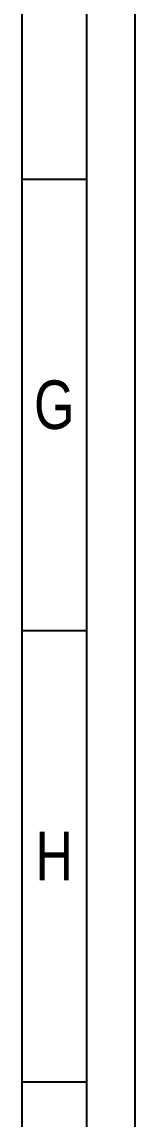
# Model space of a CAD drawing. Header units: inches. Extents: x 0 to 16.5, y 0 to 11.7.
# Drawn here: x 16.26 to 16.535, y 2.539 to 5.209 of the extents above; entities that cross this region are included whole.
import ezdxf

# ---------------------------------------------------------------- set-up
doc = ezdxf.new("R2010")
doc.units = ezdxf.units.IN
doc.header["$LTSCALE"] = 0.909449
doc.header["$MEASUREMENT"] = 0
doc.layers.get('0').update_dxf_attribs({"linetype": 'CONTINUOUS'})
doc.styles.get("Standard").update_dxf_attribs({"font": 'txt', "width": 0.8})

# ---------------------------------------------------------------- blocks, each defined once
blk = doc.blocks.new('*T31')
at = {"color": 2, "linetype": 'Continuous'}
for p, q in [((0, 0), (0.1575, 0)), ((0, 0), (0, -10.9843)), ((0.1575, 0), (0.1575, -10.9843)), ((0, -1.0984), (0.1575, -1.0984)), ((0, -2.1969), (0.1575, -2.1969)), ((0, -3.2953), (0.1575, -3.2953)), ((0, -4.3937), (0.1575, -4.3937)), ((0, -5.4921), (0.1575, -5.4921)), ((0, -6.5906), (0.1575, -6.5906)), ((0, -7.689), (0.1575, -7.689)), ((0, -8.7874), (0.1575, -8.7874)), ((0, -9.8858), (0.1575, -9.8858)), ((0, -10.9843), (0.1575, -10.9843))]:
    blk.add_line(p, q, dxfattribs=at)
at = {"color": 2, "linetype": 'Continuous', "char_height": 0.1181, "width": 0.188976, "attachment_point": 2, "line_spacing_factor": 0.9}
for s, insert in [('A', (0.0787, -0.4902)), ('B', (0.0787, -1.5886)), ('C', (0.0787, -2.687)), ('D', (0.0787, -3.7854)), ('E', (0.0787, -4.8839)), ('F', (0.0787, -5.9823)), ('G', (0.0787, -7.0807)), ('H', (0.0787, -8.1791)), ('J', (0.0787, -9.2776)), ('K', (0.0787, -10.376))]:
    blk.add_mtext(s, dxfattribs=dict(at, insert=insert))
blk = doc.blocks.new('*T37')
at = {"color": 2, "linetype": 'Continuous'}
for p, q in [((0, 0), (0.1575, 0)), ((0, 0), (0, -10.9843)), ((0.1575, 0), (0.1575, -10.9843)), ((0, -1.0984), (0.1575, -1.0984)), ((0, -2.1969), (0.1575, -2.1969)), ((0, -3.2953), (0.1575, -3.2953)), ((0, -4.3937), (0.1575, -4.3937)), ((0, -5.4921), (0.1575, -5.4921)), ((0, -6.5906), (0.1575, -6.5906)), ((0, -7.689), (0.1575, -7.689)), ((0, -8.7874), (0.1575, -8.7874)), ((0, -9.8858), (0.1575, -9.8858)), ((0, -10.9843), (0.1575, -10.9843))]:
    blk.add_line(p, q, dxfattribs=at)
at = {"color": 2, "linetype": 'Continuous', "char_height": 0.1181, "width": 0.188976, "attachment_point": 2, "line_spacing_factor": 0.9}
for s, insert in [('A', (0.0787, -0.4902)), ('B', (0.0787, -1.5886)), ('C', (0.0787, -2.687)), ('D', (0.0787, -3.7854)), ('E', (0.0787, -4.8839)), ('F', (0.0787, -5.9823)), ('G', (0.0787, -7.0807)), ('H', (0.0787, -8.1791)), ('J', (0.0787, -9.2776)), ('K', (0.0787, -10.376))]:
    blk.add_mtext(s, dxfattribs=dict(at, insert=insert))

msp = doc.modelspace()

# ---------------------------------------------------------------- linework, layer by layer
at = {"color": 7, "linetype": 'Continuous'}
msp.add_line((16.5354, 0), (16.5354, 11.6929), dxfattribs=at)

# ---------------------------------------------------------------- block references
for name in ['*T31', '*T37']:
    msp.add_blockref(name, (16.2598, 11.4173))

doc.saveas('drawing.dxf')
